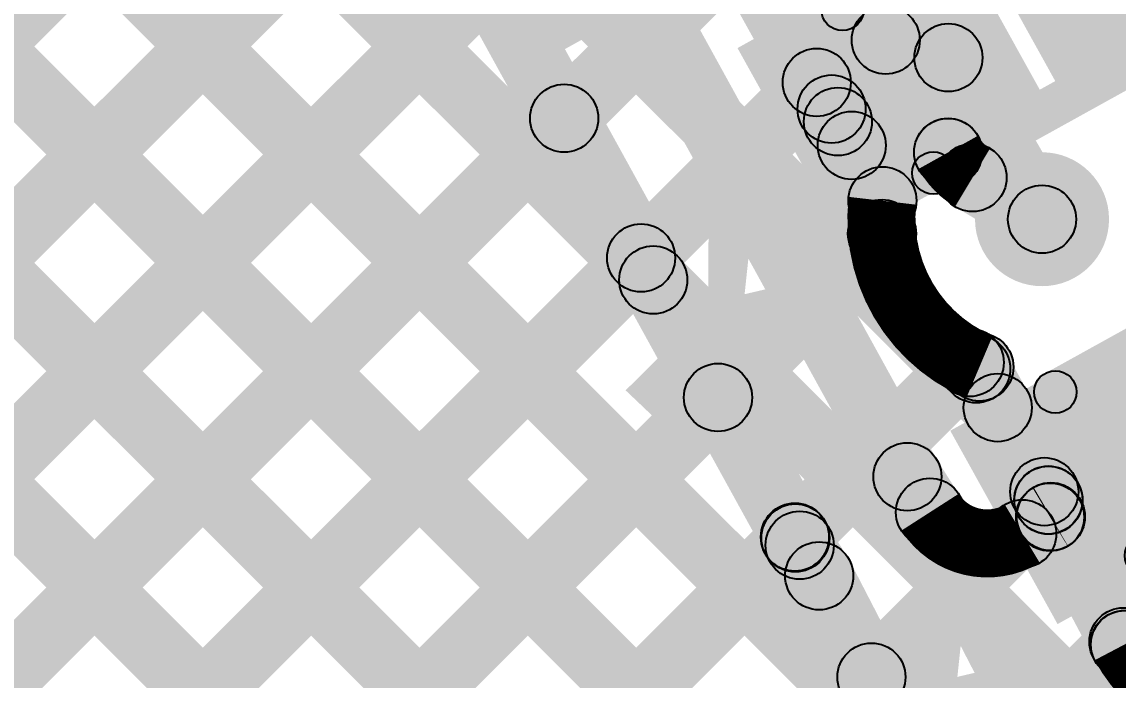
# Model space of a CAD drawing. Header units: millimetres. Extents: x 2.72 to 4.82, y 2.46 to 3.29.
# Drawn here: x 4.2171 to 4.3459, y 2.7638 to 2.8412 of the extents above; entities that cross this region are included whole.
import ezdxf

# ---------------------------------------------------------------- set-up
doc = ezdxf.new("R2010")
doc.units = ezdxf.units.MM
doc.header["$MEASUREMENT"] = 0
for name, color, linetype in [('BottomLayer', 5, 'Continuous'), ('BottomPaste', 16, 'Continuous'), ('BottomSolder', 6, 'Continuous'), ('TopLayer', 1, 'Continuous'), ('TopOverlay', 2, 'Continuous'), ('TopPaste', 8, 'Continuous'), ('TopSolder', 216, 'Continuous'), ('ViaHoleLayer', 16, 'Continuous')]:
    doc.layers.add(name, color=color, linetype=linetype)

# ---------------------------------------------------------------- blocks, each defined once
blk = doc.blocks.new('R__0402_B_44')
at = {"layer": 'BottomLayer'}
for points in [[(-0.0095, 0.0125), (-0.0095, -0.0125), (-0.0275, -0.0125), (-0.0275, 0.0125)], [(0.0275, 0.0125), (0.0275, -0.0125), (0.0095, -0.0125), (0.0095, 0.0125)]]:
    blk.add_hatch(color=5, dxfattribs=at).paths.add_polyline_path(points)
at = {"layer": 'BottomPaste'}
for points in [[(-0.0095, 0.0125), (-0.0095, -0.0125), (-0.0275, -0.0125), (-0.0275, 0.0125)], [(0.0275, 0.0125), (0.0275, -0.0125), (0.0095, -0.0125), (0.0095, 0.0125)]]:
    blk.add_hatch(color=16, dxfattribs=at).paths.add_polyline_path(points)
at = {"layer": 'BottomSolder'}
for points in [[(-0.0055, 0.0165), (-0.0055, -0.0165), (-0.0315, -0.0165), (-0.0315, 0.0165)], [(0.0315, 0.0165), (0.0315, -0.0165), (0.0055, -0.0165), (0.0055, 0.0165)]]:
    blk.add_hatch(color=6, dxfattribs=at).paths.add_polyline_path(points)
blk = doc.blocks.new('R__0402_B_45')
at = {"layer": 'BottomLayer'}
for points in [[(-0.0095, 0.0125), (-0.0095, -0.0125), (-0.0275, -0.0125), (-0.0275, 0.0125)], [(0.0275, 0.0125), (0.0275, -0.0125), (0.0095, -0.0125), (0.0095, 0.0125)]]:
    blk.add_hatch(color=5, dxfattribs=at).paths.add_polyline_path(points)
at = {"layer": 'BottomPaste'}
for points in [[(-0.0095, 0.0125), (-0.0095, -0.0125), (-0.0275, -0.0125), (-0.0275, 0.0125)], [(0.0275, 0.0125), (0.0275, -0.0125), (0.0095, -0.0125), (0.0095, 0.0125)]]:
    blk.add_hatch(color=16, dxfattribs=at).paths.add_polyline_path(points)
at = {"layer": 'BottomSolder'}
for points in [[(-0.0055, 0.0165), (-0.0055, -0.0165), (-0.0315, -0.0165), (-0.0315, 0.0165)], [(0.0315, 0.0165), (0.0315, -0.0165), (0.0055, -0.0165), (0.0055, 0.0165)]]:
    blk.add_hatch(color=6, dxfattribs=at).paths.add_polyline_path(points)
blk = doc.blocks.new('LED_0201_88')
at = {"layer": 'TopLayer'}
for points in [[(-0.011811, 0.00688975), (-0.003937, 0.00688975), (-0.003937, -0.00688975), (-0.011811, -0.00688975)], [(0.003937, 0.00688975), (0.011811, 0.00688975), (0.011811, -0.00688975), (0.003937, -0.00688975)]]:
    blk.add_hatch(color=1, dxfattribs=at).paths.add_polyline_path(points)
at = {"layer": 'TopOverlay'}
h = blk.add_hatch(color=2, dxfattribs=at)
edge = h.paths.add_edge_path()
edge.add_arc((-0.016, 0.011), 0.0025, 0, 360)
h = blk.add_hatch(color=2, dxfattribs=at)
edge = h.paths.add_edge_path()
edge.add_arc((-0.016, 0.011), 0.0025, 0, 360)
for points in [[(0.016, 0.0135), (0.016, 0.0085), (-0.016, 0.0085), (-0.016, 0.0135)], [(0.015999, -0.0130006), (0.028999, -0.0130006), (0.028999, 0.0129994), (0.015999, 0.0129994)], [(-0.0135, -0.011), (-0.0185, -0.011), (-0.0185, 0.011), (-0.0135, 0.011)], [(0.0130006, -0.0109996), (0.0170006, -0.0109996), (0.0170006, 0.0110004), (0.0130006, 0.0110004)], [(0.016, -0.0085), (0.016, -0.0135), (-0.016, -0.0135), (-0.016, -0.0085)]]:
    blk.add_hatch(color=2, dxfattribs=at).paths.add_polyline_path(points)
h = blk.add_hatch(color=2, dxfattribs=at)
edge = h.paths.add_edge_path()
edge.add_arc((0.016, 0.011), 0.0025, 0, 360)
h = blk.add_hatch(color=2, dxfattribs=at)
edge = h.paths.add_edge_path()
edge.add_arc((-0.016, -0.011), 0.0025, 0, 360)
h = blk.add_hatch(color=2, dxfattribs=at)
edge = h.paths.add_edge_path()
edge.add_arc((-0.016, -0.011), 0.0025, 0, 360)
h = blk.add_hatch(color=2, dxfattribs=at)
edge = h.paths.add_edge_path()
edge.add_arc((0.016, -0.011), 0.0025, 0, 360)
at = {"layer": 'TopPaste'}
for points in [[(-0.011811, 0.00688975), (-0.003937, 0.00688975), (-0.003937, -0.00688975), (-0.011811, -0.00688975)], [(0.003937, 0.00688975), (0.011811, 0.00688975), (0.011811, -0.00688975), (0.003937, -0.00688975)]]:
    blk.add_hatch(color=8, dxfattribs=at).paths.add_polyline_path(points)
at = {"layer": 'TopSolder'}
for points in [[(-0.0139764, 0.00905515), (-0.0017716, 0.00905515), (-0.0017716, -0.00905515), (-0.0139764, -0.00905515)], [(0.0017716, 0.00905515), (0.0139764, 0.00905515), (0.0139764, -0.00905515), (0.0017716, -0.00905515)]]:
    blk.add_hatch(color=216, dxfattribs=at).paths.add_polyline_path(points)
at = {"layer": 'TopOverlay'}
for centre in [(-0.016, 0.011), (-0.016, 0.011), (0.016, 0.011), (-0.016, -0.011), (-0.016, -0.011), (0.016, -0.011)]:
    blk.add_circle(centre, 0.0025, dxfattribs=at)
blk = doc.blocks.new('LED_0201_89')
at = {"layer": 'TopLayer'}
for points in [[(-0.011811, 0.00688975), (-0.003937, 0.00688975), (-0.003937, -0.00688975), (-0.011811, -0.00688975)], [(0.003937, 0.00688975), (0.011811, 0.00688975), (0.011811, -0.00688975), (0.003937, -0.00688975)]]:
    blk.add_hatch(color=1, dxfattribs=at).paths.add_polyline_path(points)
at = {"layer": 'TopOverlay'}
h = blk.add_hatch(color=2, dxfattribs=at)
edge = h.paths.add_edge_path()
edge.add_arc((-0.016, 0.011), 0.0025, 0, 360)
h = blk.add_hatch(color=2, dxfattribs=at)
edge = h.paths.add_edge_path()
edge.add_arc((-0.016, 0.011), 0.0025, 0, 360)
for points in [[(0.016, 0.0135), (0.016, 0.0085), (-0.016, 0.0085), (-0.016, 0.0135)], [(0.015999, -0.0130006), (0.028999, -0.0130006), (0.028999, 0.0129994), (0.015999, 0.0129994)], [(-0.0135, -0.011), (-0.0185, -0.011), (-0.0185, 0.011), (-0.0135, 0.011)], [(0.0130006, -0.0109996), (0.0170006, -0.0109996), (0.0170006, 0.0110004), (0.0130006, 0.0110004)], [(0.016, -0.0085), (0.016, -0.0135), (-0.016, -0.0135), (-0.016, -0.0085)]]:
    blk.add_hatch(color=2, dxfattribs=at).paths.add_polyline_path(points)
h = blk.add_hatch(color=2, dxfattribs=at)
edge = h.paths.add_edge_path()
edge.add_arc((0.016, 0.011), 0.0025, 0, 360)
h = blk.add_hatch(color=2, dxfattribs=at)
edge = h.paths.add_edge_path()
edge.add_arc((-0.016, -0.011), 0.0025, 0, 360)
h = blk.add_hatch(color=2, dxfattribs=at)
edge = h.paths.add_edge_path()
edge.add_arc((-0.016, -0.011), 0.0025, 0, 360)
h = blk.add_hatch(color=2, dxfattribs=at)
edge = h.paths.add_edge_path()
edge.add_arc((0.016, -0.011), 0.0025, 0, 360)
at = {"layer": 'TopPaste'}
for points in [[(-0.011811, 0.00688975), (-0.003937, 0.00688975), (-0.003937, -0.00688975), (-0.011811, -0.00688975)], [(0.003937, 0.00688975), (0.011811, 0.00688975), (0.011811, -0.00688975), (0.003937, -0.00688975)]]:
    blk.add_hatch(color=8, dxfattribs=at).paths.add_polyline_path(points)
at = {"layer": 'TopSolder'}
for points in [[(-0.0139764, 0.00905515), (-0.0017716, 0.00905515), (-0.0017716, -0.00905515), (-0.0139764, -0.00905515)], [(0.0017716, 0.00905515), (0.0139764, 0.00905515), (0.0139764, -0.00905515), (0.0017716, -0.00905515)]]:
    blk.add_hatch(color=216, dxfattribs=at).paths.add_polyline_path(points)
at = {"layer": 'TopOverlay'}
for centre in [(-0.016, 0.011), (-0.016, 0.011), (0.016, 0.011), (-0.016, -0.011), (-0.016, -0.011), (0.016, -0.011)]:
    blk.add_circle(centre, 0.0025, dxfattribs=at)

msp = doc.modelspace()

# ---------------------------------------------------------------- hatches: boundary and pattern name
at = {"layer": 'BottomLayer'}
for points in [[(4.043604572875254, 3.052916072875254), (4.049261427124746, 3.058572927124746), (4.294148827124746, 2.813685527124746), (4.288491972875254, 2.808028672875254)], [(4.043604572875254, 3.027460272875254), (4.049261427124746, 3.033117127124746), (4.324464927124746, 2.757913627124746), (4.318808072875254, 2.752256772875254)], [(4.043604572875254, 3.002004472875254), (4.049261427124746, 3.007661327124746), (4.403423427124746, 2.653499327124746), (4.397766572875254, 2.647842472875254)], [(4.043604572875254, 2.976548672875254), (4.049261427124746, 2.982205527124746), (4.407957127124746, 2.623509827124746), (4.402300272875254, 2.617852972875254)], [(4.043604572875254, 2.951092872875254), (4.049261427124746, 2.956749727124746), (4.405182727124746, 2.600828427124746), (4.399525872875254, 2.595171572875254)], [(3.975442127124746, 2.595171572875254), (3.969785272875254, 2.600828427124746), (4.251064372875254, 2.882107527124746), (4.256721227124746, 2.876450672875254)], [(4.269332902073422, 2.87361271511713), (4.276341297926579, 2.87747048488287), (4.324685097926579, 2.78964448488287), (4.317676702073421, 2.78578671511713)], [(4.256210101723141, 2.866346915753484), (4.263218498276859, 2.870204684246516), (4.311526498276859, 2.782443684246516), (4.304518101723141, 2.778585915753484)], [(4.000897927124746, 2.595171572875254), (3.995241072875254, 2.600828427124746), (4.259950072875254, 2.865537427124746), (4.265606927124746, 2.859880572875254)], [(4.026353727124746, 2.595171572875254), (4.020696872875254, 2.600828427124746), (4.268987572875254, 2.849119127124746), (4.274644427124747, 2.843462272875254)], [(4.315141689365005, 2.83712065553743), (4.322136310634995, 2.84100334446257), (4.329456810634995, 2.82781554446257), (4.322462189365004, 2.82393285553743)], [(4.051809527124746, 2.595171572875254), (4.046152672875253, 2.600828427124746), (4.278025072875254, 2.832700827124746), (4.283681927124746, 2.827043972875254)], [(4.322455383934289, 2.82394516640827), (4.329463616065712, 2.82780323359173), (4.329474516065711, 2.82778343359173), (4.322466283934289, 2.82392536640827)], [(4.326780160238968, 2.819467002341114), (4.330896039761032, 2.826326997658886), (4.339057939761032, 2.821429997658886), (4.334942060238967, 2.814570002341114)], [(4.077265327124747, 2.595171572875254), (4.071608472875254, 2.600828427124746), (4.287062472875254, 2.816282427124746), (4.292719327124746, 2.810625572875254)], [(4.340057788290739, 2.779569547836048), (4.336019411709261, 2.786475452163952), (4.370650711709261, 2.806726852163952), (4.374689088290739, 2.799820947836048)], [(4.102721127124746, 2.595171572875254), (4.097064272875254, 2.600828427124746), (4.296099972875254, 2.799864127124746), (4.301756827124746, 2.794207272875254)], [(4.317806264038248, 2.78556808233403), (4.324555535961752, 2.789863117665969), (4.327211235961752, 2.78568991766597), (4.320461964038248, 2.78139488233403)], [(4.336739505846401, 2.777578881993145), (4.332623694153598, 2.784438918006855), (4.335891694153599, 2.786399618006854), (4.340007505846401, 2.779539581993145)], [(4.320281605679409, 2.781708820064309), (4.327391594320591, 2.785375979935691), (4.35611669432059, 2.72968297993569), (4.349006705679409, 2.72601582006431)], [(4.128176927124746, 2.595171572875254), (4.122520072875254, 2.600828427124746), (4.305137472875254, 2.783445827124746), (4.310794327124746, 2.777788972875254)], [(4.305151369486929, 2.777514873771929), (4.311900630513071, 2.781809926228071), (4.314191830513071, 2.778209526228071), (4.30744256948693, 2.773914473771929)], [(4.307262205323264, 2.774228420754813), (4.314372194676736, 2.777895579245187), (4.342785494676736, 2.722807079245187), (4.335675505323264, 2.719139920754813)], [(4.153632727124746, 2.595171572875254), (4.147975872875254, 2.600828427124746), (4.314130372875254, 2.766982927124746), (4.319787227124746, 2.761326072875254)]]:
    msp.add_hatch(color=5, dxfattribs=at).paths.add_polyline_path(points)
h = msp.add_hatch(color=5, dxfattribs=at)
edge = h.paths.add_edge_path()
edge.add_arc((4.318639, 2.839062), 0.004, 0, 360)
h = msp.add_hatch(color=5, dxfattribs=at)
edge = h.paths.add_edge_path()
edge.add_arc((4.2808535, 2.8298724), 0.004, 0, 360)
h = msp.add_hatch(color=5, dxfattribs=at)
edge = h.paths.add_edge_path()
edge.add_arc((4.3259595, 2.8258742), 0.004, 0, 360)
h = msp.add_hatch(color=5, dxfattribs=at)
edge = h.paths.add_edge_path()
edge.add_arc((4.3259595, 2.8258742), 0.004, 0, 360)
h = msp.add_hatch(color=5, dxfattribs=at)
edge = h.paths.add_edge_path()
edge.add_arc((4.3259704, 2.8258544), 0.004, 0, 360)
h = msp.add_hatch(color=5, dxfattribs=at)
edge = h.paths.add_edge_path()
edge.add_arc((4.3259705, 2.8258544), 0.004, 0, 360)
h = msp.add_hatch(color=5, dxfattribs=at)
edge = h.paths.add_edge_path()
edge.add_arc((4.3288381, 2.8228971), 0.004, 0, 360)
h = msp.add_hatch(color=5, dxfattribs=at)
edge = h.paths.add_edge_path()
edge.add_arc((4.3288381, 2.822897), 0.004, 0, 360)
h = msp.add_hatch(color=5, dxfattribs=at)
edge = h.paths.add_edge_path()
edge.add_arc((4.337, 2.818), 0.007874, 0, 360)
h = msp.add_hatch(color=5, dxfattribs=at)
edge = h.paths.add_edge_path()
edge.add_arc((4.337, 2.818), 0.004, 0, 360)
h = msp.add_hatch(color=5, dxfattribs=at)
edge = h.paths.add_edge_path()
edge.add_arc((4.2898909, 2.813454), 0.004, 0, 360)
h = msp.add_hatch(color=5, dxfattribs=at)
edge = h.paths.add_edge_path()
edge.add_arc((4.2913204, 2.8108571), 0.004, 0, 360)
h = msp.add_hatch(color=5, dxfattribs=at)
edge = h.paths.add_edge_path()
edge.add_arc((4.2989284, 2.7970357), 0.004, 0, 360)
h = msp.add_hatch(color=5, dxfattribs=at)
edge = h.paths.add_edge_path()
edge.add_arc((4.3211809, 2.7877156), 0.004, 0, 360)
h = msp.add_hatch(color=5, dxfattribs=at)
edge = h.paths.add_edge_path()
edge.add_arc((4.3211809, 2.7877156), 0.004, 0, 360)
h = msp.add_hatch(color=5, dxfattribs=at)
edge = h.paths.add_edge_path()
edge.add_arc((4.3238366, 2.7835424), 0.004, 0, 360)
h = msp.add_hatch(color=5, dxfattribs=at)
edge = h.paths.add_edge_path()
edge.add_arc((4.3238366, 2.7835424), 0.004, 0, 360)
h = msp.add_hatch(color=5, dxfattribs=at)
edge = h.paths.add_edge_path()
edge.add_arc((4.3238366, 2.7835424), 0.004, 0, 360)
h = msp.add_hatch(color=5, dxfattribs=at)
edge = h.paths.add_edge_path()
edge.add_arc((4.3379496, 2.7829696), 0.004, 0, 360)
h = msp.add_hatch(color=5, dxfattribs=at)
edge = h.paths.add_edge_path()
edge.add_arc((4.3379496, 2.7829696), 0.004, 0, 360)
h = msp.add_hatch(color=5, dxfattribs=at)
edge = h.paths.add_edge_path()
edge.add_arc((4.3380386, 2.7830225), 0.004, 0, 360)
h = msp.add_hatch(color=5, dxfattribs=at)
edge = h.paths.add_edge_path()
edge.add_arc((4.3380386, 2.7830225), 0.004, 0, 360)
h = msp.add_hatch(color=5, dxfattribs=at)
edge = h.paths.add_edge_path()
edge.add_arc((4.3079659, 2.7806174), 0.004, 0, 360)
h = msp.add_hatch(color=5, dxfattribs=at)
edge = h.paths.add_edge_path()
edge.add_arc((4.3346816, 2.7810089), 0.004, 0, 360)
h = msp.add_hatch(color=5, dxfattribs=at)
edge = h.paths.add_edge_path()
edge.add_arc((4.3346816, 2.7810089), 0.004, 0, 360)
h = msp.add_hatch(color=5, dxfattribs=at)
edge = h.paths.add_edge_path()
edge.add_arc((4.3080223, 2.7805148), 0.004, 0, 360)
h = msp.add_hatch(color=5, dxfattribs=at)
edge = h.paths.add_edge_path()
edge.add_arc((4.308526, 2.7796624), 0.004, 0, 360)
h = msp.add_hatch(color=5, dxfattribs=at)
edge = h.paths.add_edge_path()
edge.add_arc((4.3108172, 2.776062), 0.004, 0, 360)
h = msp.add_hatch(color=5, dxfattribs=at)
edge = h.paths.add_edge_path()
edge.add_arc((4.3108172, 2.776062), 0.004, 0, 360)
h = msp.add_hatch(color=5, dxfattribs=at)
edge = h.paths.add_edge_path()
edge.add_arc((4.3169588, 2.7641545), 0.004, 0, 360)
at = {"layer": 'TopLayer'}
for points in [[(4.004856972875253, 3.117119472875254), (4.010513827124746, 3.122776327124746), (4.334621527124746, 2.798668627124746), (4.328964672875254, 2.793011772875254)], [(4.004919972875254, 3.091600672875254), (4.010576827124746, 3.097257527124746), (4.347247127124746, 2.760587227124746), (4.341590272875254, 2.754930372875254)], [(4.019919172875253, 3.051145672875254), (4.025576027124746, 3.056802527124746), (4.401901627124746, 2.680476927124746), (4.396244772875254, 2.674820072875254)], [(4.019019572875254, 3.026589472875254), (4.024676427124746, 3.032246327124746), (4.403423427124746, 2.653499327124746), (4.397766572875254, 2.647842472875254)], [(4.007289872517235, 3.012863473233273), (4.012946727482765, 3.018520326766727), (4.407957127482765, 2.623509826766727), (4.402300272517235, 2.617852973233273)], [(4.019414772875254, 2.975282672875254), (4.025071627124746, 2.980939527124746), (4.441593227124746, 2.564417927124746), (4.435936372875254, 2.558761072875254)], [(3.939250427124746, 2.558979872875254), (3.933593572875254, 2.564636727124746), (4.268863672875254, 2.899906827124746), (4.274520527124746, 2.894249972875254)], [(3.964695127124746, 2.558968772875254), (3.959038272875254, 2.564625627124746), (4.280789372875254, 2.886376727124746), (4.286446227124746, 2.880719872875254)], [(3.990139827124746, 2.558957672875254), (3.984482972875254, 2.564614527124746), (4.289679172875254, 2.869810727124746), (4.295336027124746, 2.864153872875254)], [(4.015584527124746, 2.558946572875254), (4.009927672875254, 2.564603427124746), (4.300646372875254, 2.855322127124746), (4.306303227124746, 2.849665272875254)], [(4.300764214954284, 2.843465972735108), (4.307761185045716, 2.847344427264892), (4.315768285045716, 2.832899127264892), (4.308771314954284, 2.829020672735107)], [(4.322538294858076, 2.834995854917833), (4.329461705141925, 2.839004145082167), (4.340461705141925, 2.820004145082167), (4.333538294858076, 2.815995854917833)], [(4.041029227124747, 2.558935472875254), (4.035372372875254, 2.564592327124746), (4.307703572875254, 2.836923527124746), (4.313360427124747, 2.831266672875254)], [(4.309556906129942, 2.827480335448371), (4.316480293870057, 2.831488664551629), (4.318103393870058, 2.828685164551629), (4.311180006129942, 2.824676835448371)], [(4.311143212327812, 2.824741777473433), (4.318140187672189, 2.828620222526567), (4.321749587672188, 2.822108622526567), (4.314752612327812, 2.818230177473433)], [(4.066474027124746, 2.558924472875254), (4.060817172875254, 2.564581327124746), (4.315373472875254, 2.819137627124746), (4.321030327124746, 2.813480772875254)], [(4.091918727124746, 2.558913372875254), (4.086261872875254, 2.564570227124746), (4.325669472875254, 2.803977827124746), (4.331326327124746, 2.798320972875254)], [(4.325764214954284, 2.798465972735108), (4.332761185045716, 2.802344427264893), (4.340768285045717, 2.787899127264892), (4.333771314954284, 2.784020672735108)], [(4.117363427124746, 2.558902272875254), (4.111706572875254, 2.564559127124746), (4.334929572875254, 2.787782127124746), (4.340586427124746, 2.782125272875254)], [(4.334208052386861, 2.783110141464095), (4.341278347613139, 2.786853258535905), (4.350265847613139, 2.769876958535905), (4.343195552386861, 2.766133841464095)], [(4.142808127124746, 2.558891172875254), (4.137151272875254, 2.564548027124746), (4.343741272875254, 2.771138027124746), (4.349398127124746, 2.765481172875254)]]:
    msp.add_hatch(color=1, dxfattribs=at).paths.add_polyline_path(points)
h = msp.add_hatch(color=1, dxfattribs=at)
edge = h.paths.add_edge_path()
edge.add_arc((4.326, 2.837), 0.004, 0, 360)
h = msp.add_hatch(color=1, dxfattribs=at)
edge = h.paths.add_edge_path()
edge.add_arc((4.310532, 2.8340951), 0.004, 0, 360)
h = msp.add_hatch(color=1, dxfattribs=at)
edge = h.paths.add_edge_path()
edge.add_arc((4.3122698, 2.8309599), 0.004, 0, 360)
h = msp.add_hatch(color=1, dxfattribs=at)
edge = h.paths.add_edge_path()
edge.add_arc((4.3130186, 2.8294845), 0.004, 0, 360)
h = msp.add_hatch(color=1, dxfattribs=at)
edge = h.paths.add_edge_path()
edge.add_arc((4.3146417, 2.826681), 0.004, 0, 360)
h = msp.add_hatch(color=1, dxfattribs=at)
edge = h.paths.add_edge_path()
edge.add_arc((4.3146417, 2.826681), 0.004, 0, 360)
h = msp.add_hatch(color=1, dxfattribs=at)
edge = h.paths.add_edge_path()
edge.add_arc((4.337, 2.818), 0.007874, 0, 360)
h = msp.add_hatch(color=1, dxfattribs=at)
edge = h.paths.add_edge_path()
edge.add_arc((4.3182511, 2.8201694), 0.004, 0, 360)
h = msp.add_hatch(color=1, dxfattribs=at)
edge = h.paths.add_edge_path()
edge.add_arc((4.3182511, 2.8201694), 0.004, 0, 360)
h = msp.add_hatch(color=1, dxfattribs=at)
edge = h.paths.add_edge_path()
edge.add_arc((4.337, 2.818), 0.004, 0, 360)
h = msp.add_hatch(color=1, dxfattribs=at)
edge = h.paths.add_edge_path()
edge.add_arc((4.3182019, 2.8163092), 0.004, 0, 360)
h = msp.add_hatch(color=1, dxfattribs=at)
edge = h.paths.add_edge_path()
edge.add_arc((4.3284979, 2.8011494), 0.004, 0, 360)
h = msp.add_hatch(color=1, dxfattribs=at)
edge = h.paths.add_edge_path()
edge.add_arc((4.3292627, 2.8004052), 0.004, 0, 360)
h = msp.add_hatch(color=1, dxfattribs=at)
edge = h.paths.add_edge_path()
edge.add_arc((4.329646, 2.8006176), 0.004, 0, 360)
h = msp.add_hatch(color=1, dxfattribs=at)
edge = h.paths.add_edge_path()
edge.add_arc((4.3317931, 2.7958402), 0.004, 0, 360)
h = msp.add_hatch(color=1, dxfattribs=at)
edge = h.paths.add_edge_path()
edge.add_arc((4.3372698, 2.7859599), 0.004, 0, 360)
h = msp.add_hatch(color=1, dxfattribs=at)
edge = h.paths.add_edge_path()
edge.add_arc((4.3377432, 2.7849817), 0.004, 0, 360)
h = msp.add_hatch(color=1, dxfattribs=at)
edge = h.paths.add_edge_path()
edge.add_arc((4.337758, 2.7849537), 0.004, 0, 360)
h = msp.add_hatch(color=1, dxfattribs=at)
edge = h.paths.add_edge_path()
edge.add_arc((4.3465697, 2.7683096), 0.004, 0, 360)
h = msp.add_hatch(color=1, dxfattribs=at)
edge = h.paths.add_edge_path()
edge.add_arc((4.3467307, 2.7680054), 0.004, 0, 360)
h = msp.add_hatch(color=1, dxfattribs=at)
edge = h.paths.add_edge_path()
edge.add_arc((4.3467307, 2.7680054), 0.004, 0, 360)
h = msp.add_hatch(color=1, dxfattribs=at)
edge = h.paths.add_edge_path()
edge.add_arc((4.3467432, 2.7679817), 0.004, 0, 360)
at = {"layer": 'ViaHoleLayer'}
h = msp.add_hatch(color=16, dxfattribs=at)
edge = h.paths.add_edge_path()
edge.add_arc((4.337, 2.818), 0.0059055, 0, 360)

# ---------------------------------------------------------------- linework, layer by layer
at = {"layer": 'BottomLayer', "const_width": 0.008}
for points in [[(4.3288381, 2.8228971, -0.1309337736673493), (4.3259705, 2.8258544)], [(4.3346816, 2.7810089, -0.4051415758628027), (4.3238366, 2.7835424)], [(4.3379496, 2.7829696, -0.0032353744146319), (4.3380386, 2.7830225)]]:
    msp.add_lwpolyline(points, format="xyb", dxfattribs=at)
at = {"layer": 'BottomLayer'}
for centre in [(4.318639, 2.839062), (4.2808535, 2.8298724), (4.3259595, 2.8258742), (4.3259595, 2.8258742), (4.3259704, 2.8258544), (4.3259705, 2.8258544), (4.3288381, 2.8228971), (4.3288381, 2.822897), (4.337, 2.818), (4.2898909, 2.813454), (4.2913204, 2.8108571), (4.2989284, 2.7970357), (4.3211809, 2.7877156), (4.3211809, 2.7877156), (4.3238366, 2.7835424), (4.3238366, 2.7835424), (4.3238366, 2.7835424), (4.3379496, 2.7829696), (4.3379496, 2.7829696), (4.3380386, 2.7830225), (4.3380386, 2.7830225), (4.3079659, 2.7806174), (4.3346816, 2.7810089), (4.3346816, 2.7810089), (4.3080223, 2.7805148), (4.308526, 2.7796624), (4.3108172, 2.776062), (4.3108172, 2.776062), (4.3169588, 2.7641545)]:
    msp.add_circle(centre, 0.004, dxfattribs=at)
at = {"layer": 'TopLayer', "const_width": 0.008}
for points in [[(4.329646, 2.8006176, -0.3329869264295002), (4.3182511, 2.8201694)], [(4.3522997, 2.7621273, -0.1375064485081881), (4.3467307, 2.7680054)], [(4.3522997, 2.7621273, -0.1370512526697708), (4.3467432, 2.7679817)]]:
    msp.add_lwpolyline(points, format="xyb", dxfattribs=at)
at = {"layer": 'TopLayer'}
for centre in [(4.326, 2.837), (4.310532, 2.8340951), (4.3122698, 2.8309599), (4.3130186, 2.8294845), (4.3146417, 2.826681), (4.3146417, 2.826681), (4.3182511, 2.8201694), (4.3182511, 2.8201694), (4.337, 2.818), (4.3182019, 2.8163092), (4.3284979, 2.8011494), (4.3292627, 2.8004052), (4.329646, 2.8006176), (4.3317931, 2.7958402), (4.3372698, 2.7859599), (4.3377432, 2.7849817), (4.337758, 2.7849537), (4.3465697, 2.7683096), (4.3467307, 2.7680054), (4.3467307, 2.7680054), (4.3467432, 2.7679817)]:
    msp.add_circle(centre, 0.004, dxfattribs=at)

# ---------------------------------------------------------------- block references
at = {"rotation": 209}
for name, p in [('R__0402_B_45', (4.3348195, 2.848031)), ('LED_0201_89', (4.3328868, 2.8408174)), ('LED_0201_88', (4.3578868, 2.7958174)), ('R__0402_B_44', (4.3808195, 2.763031))]:
    msp.add_blockref(name, p, dxfattribs=at)

# ---------------------------------------------------------------- texts
at = {"layer": 'TopOverlay'}
for p in [(4.2668868, 2.8988174), (4.2918868, 2.8528174), (4.3168868, 2.8078174)]:
    msp.add_text('*', height=0.06, rotation=209, dxfattribs=at).set_placement(p)

doc.saveas('drawing.dxf')
